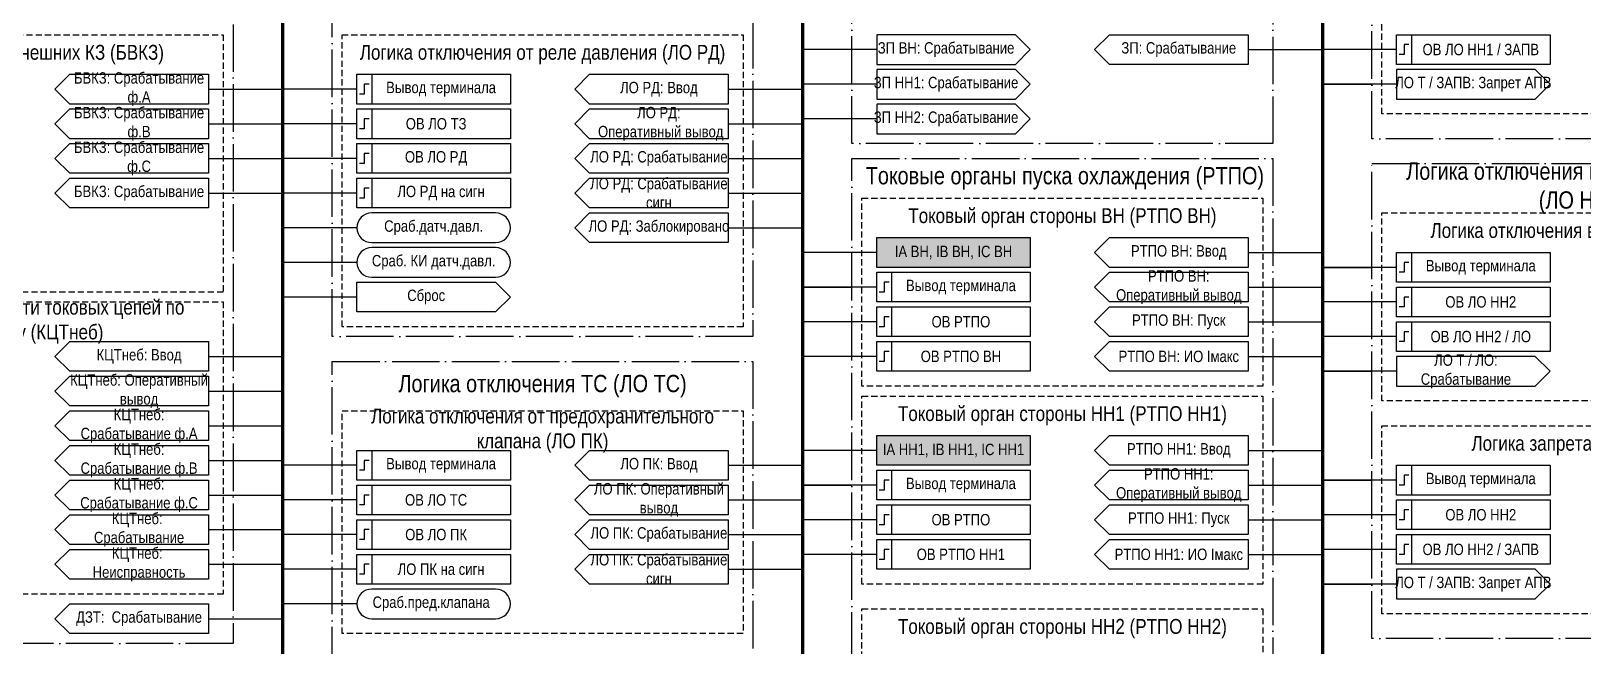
# Model space of a CAD drawing. Header units: millimetres. Extents: x -1361 to 2220, y 0 to 841.
# Drawn here: x -1121.8 to -808.4, y 254.5 to 378.7 of the extents above; entities that cross this region are included whole.
import ezdxf

# ---------------------------------------------------------------- set-up
doc = ezdxf.new("R2010")
doc.units = ezdxf.units.MM
doc.linetypes.add('ACAD_ISO04W100', pattern=[30, 24, -3, 0, -3])
doc.linetypes.add('штриховая2', pattern=[0.375, 0.25, -0.125])
doc.layers.add('TEXT', color=7, linetype='Continuous', lineweight=25)
doc.layers.add('Основная', color=7, linetype='Continuous')
doc.styles.add('2.5_Gost_RD', font='ARIALN.TTF', dxfattribs={"height": 2.5})
doc.styles.add('3.5_Gost_RD', font='ARIALN.TTF', dxfattribs={"height": 3.5})

msp = doc.modelspace()

# ---------------------------------------------------------------- hatches: boundary and pattern name
at = {"ltscale": 100, "true_color": 0xef8637}
h = msp.add_hatch(color=30, dxfattribs=at)
h.dxf.hatch_style = 1
h.paths.add_polyline_path([(-951, 337), (-920, 337), (-920, 331), (-951, 331)])
h = msp.add_hatch(color=30, dxfattribs=at)
h.dxf.hatch_style = 1
h.paths.add_polyline_path([(-951, 297), (-920, 297), (-920, 291), (-951, 291)])

# ---------------------------------------------------------------- linework, layer by layer
at = {"lineweight": 100, "ltscale": 100}
for p, q in [((-1071, 731), (-1071, 55)), ((-966, 731), (-966, 55)), ((-861, 731), (-861, 55))]:
    msp.add_line(p, q, dxfattribs=at)
at = {"ltscale": 100}
for p, q in [((-951, 375), (-966, 375)), ((-876, 375), (-861, 375)), ((-846, 375), (-861, 375)), ((-1086, 367), (-1071, 367)), ((-1056, 367), (-1071, 367)), ((-981, 367), (-966, 367)), ((-951, 368), (-966, 368)), ((-846, 368), (-861, 368)), ((-861, 368), (-851, 368)), ((-951, 361), (-966, 361)), ((-1086, 360), (-1071, 360)), ((-1056, 360), (-1071, 360)), ((-981, 360), (-966, 360)), ((-1086, 353), (-1071, 353)), ((-1056, 353), (-1071, 353)), ((-981, 353), (-966, 353)), ((-1086, 346), (-1071, 346)), ((-1056, 346), (-1071, 346)), ((-981, 346), (-966, 346)), ((-1056, 339), (-1071, 339)), ((-981, 339), (-966, 339)), ((-951, 334), (-966, 334)), ((-876, 334), (-861, 334)), ((-1056, 332), (-1071, 332)), ((-846, 331), (-861, 331)), ((-861, 331), (-851, 331)), ((-951, 327), (-966, 327)), ((-966, 327), (-956, 327)), ((-876, 327), (-861, 327)), ((-1056, 325), (-1071, 325)), ((-904, 323), (-907, 320)), ((-904, 323), (-876, 323)), ((-846, 324), (-861, 324)), ((-951, 320), (-966, 320)), ((-907, 320), (-904, 317)), ((-876, 320), (-861, 320)), ((-846, 317), (-861, 317)), ((-904, 316), (-907, 313)), ((-904, 316), (-876, 316)), ((-1086, 313), (-1071, 313)), ((-951, 313), (-966, 313)), ((-907, 313), (-904, 310)), ((-876, 313), (-861, 313)), ((-846, 310), (-861, 310)), ((-861, 310), (-851, 310)), ((-1086, 306), (-1071, 306)), ((-1086, 299), (-1071, 299)), ((-1086, 292), (-1071, 292)), ((-951, 294), (-966, 294)), ((-876, 294), (-861, 294)), ((-1056, 291), (-1071, 291)), ((-981, 291), (-966, 291)), ((-951, 287), (-966, 287)), ((-966, 287), (-956, 287)), ((-876, 287), (-861, 287)), ((-846, 288), (-861, 288)), ((-861, 288), (-851, 288)), ((-1086, 285), (-1071, 285)), ((-1056, 284), (-1071, 284)), ((-981, 284), (-966, 284)), ((-904, 283), (-907, 280)), ((-904, 283), (-876, 283)), ((-951, 280), (-966, 280)), ((-907, 280), (-904, 277)), ((-876, 280), (-861, 280)), ((-846, 281), (-861, 281)), ((-1086, 278), (-1071, 278)), ((-1056, 277), (-1071, 277)), ((-981, 277), (-966, 277)), ((-904, 276), (-907, 273)), ((-904, 276), (-876, 276)), ((-951, 273), (-966, 273)), ((-907, 273), (-904, 270)), ((-876, 273), (-861, 273)), ((-846, 274), (-861, 274)), ((-1086, 271), (-1071, 271)), ((-1056, 270), (-1071, 270)), ((-981, 270), (-966, 270)), ((-846, 267), (-861, 267)), ((-861, 267), (-851, 267)), ((-1056, 263), (-1071, 263)), ((-1086, 260), (-1071, 260))]:
    msp.add_line(p, q, dxfattribs=at)
at = {"color": 251, "linetype": 'ACAD_ISO04W100', "lineweight": 30, "ltscale": 0.4, "true_color": 0x58595b}
for points in [[(-1166, 731), (-1081, 731), (-1081, 255), (-1166, 255)], [(-956, 547), (-871, 547), (-871, 356), (-956, 356)], [(-1061, 526), (-976, 526), (-976, 317), (-1061, 317)], [(-851, 453), (-766, 453), (-766, 357), (-851, 357)], [(-956, 353), (-871, 353), (-871, 167), (-956, 167)], [(-851, 352), (-766, 352), (-766, 256), (-851, 256)], [(-1061, 312), (-976, 312), (-976, 152), (-1061, 152)]]:
    msp.add_lwpolyline(points, close=True, dxfattribs=at)
at = {"linetype": 'штриховая2', "ltscale": 5}
for points in [[(-849, 400), (-768, 400), (-768, 362), (-849, 362)], [(-1164, 378), (-1083, 378), (-1083, 326), (-1164, 326)], [(-1059, 378), (-978, 378), (-978, 319), (-1059, 319)], [(-954, 345), (-873, 345), (-873, 307), (-954, 307)], [(-849, 342), (-768, 342), (-768, 304), (-849, 304)], [(-1164, 324), (-1083, 324), (-1083, 265), (-1164, 265)], [(-954, 305), (-873, 305), (-873, 267), (-954, 267)], [(-1059, 302), (-978, 302), (-978, 257), (-1059, 257)], [(-849, 299), (-768, 299), (-768, 261), (-849, 261)], [(-954, 262), (-873, 262), (-873, 224), (-954, 224)]]:
    msp.add_lwpolyline(points, close=True, dxfattribs=at)
at = {"ltscale": 100}
for points in [[(-920, 375), (-923, 378), (-951, 378), (-951, 372), (-923, 372), (-920, 375)], [(-1012, 367), (-1009, 370), (-981, 370), (-981, 364), (-1009, 364), (-1012, 367)], [(-920, 368), (-923, 371), (-951, 371), (-951, 365), (-923, 365), (-920, 368)], [(-815, 368), (-818, 371), (-846, 371), (-846, 365), (-818, 365), (-815, 368)], [(-920, 361), (-923, 364), (-951, 364), (-951, 358), (-923, 358), (-920, 361)], [(-1012, 360), (-1009, 363), (-981, 363), (-981, 357), (-1009, 357), (-1012, 360)], [(-1012, 353), (-1009, 356), (-981, 356), (-981, 350), (-1009, 350), (-1012, 353)], [(-1012, 346), (-1009, 349), (-981, 349), (-981, 343), (-1009, 343), (-1012, 346)], [(-1012, 339), (-1009, 342), (-981, 342), (-981, 336), (-1009, 336), (-1012, 339)], [(-907, 334), (-904, 337), (-876, 337), (-876, 331), (-904, 331), (-907, 334)], [(-907, 327), (-904, 330), (-876, 330), (-876, 324), (-904, 324), (-907, 327)], [(-1056, 328), (-1028, 328), (-1025, 325), (-1028, 322), (-1056, 322), (-1056, 328)], [(-907, 320), (-904, 323), (-876, 323), (-876, 317), (-904, 317), (-907, 320)], [(-907, 313), (-904, 316), (-876, 316), (-876, 310), (-904, 310), (-907, 313)], [(-815, 310), (-818, 313), (-846, 313), (-846, 307), (-818, 307), (-815, 310)], [(-907, 294), (-904, 297), (-876, 297), (-876, 291), (-904, 291), (-907, 294)], [(-1012, 291), (-1009, 294), (-981, 294), (-981, 288), (-1009, 288), (-1012, 291)], [(-907, 287), (-904, 290), (-876, 290), (-876, 284), (-904, 284), (-907, 287)], [(-1012, 284), (-1009, 287), (-981, 287), (-981, 281), (-1009, 281), (-1012, 284)], [(-907, 280), (-904, 283), (-876, 283), (-876, 277), (-904, 277), (-907, 280)], [(-1012, 277), (-1009, 280), (-981, 280), (-981, 274), (-1009, 274), (-1012, 277)], [(-907, 273), (-904, 276), (-876, 276), (-876, 270), (-904, 270), (-907, 273)], [(-1012, 270), (-1009, 273), (-981, 273), (-981, 267), (-1009, 267), (-1012, 270)], [(-815, 267), (-818, 270), (-846, 270), (-846, 264), (-818, 264), (-815, 267)]]:
    msp.add_lwpolyline(points, dxfattribs=at)
for points in [[(-904, 378), (-876, 378), (-876, 372), (-904, 372), (-907, 375)], [(-846, 378), (-843, 378), (-843, 372), (-846, 372)], [(-846, 378), (-815, 378), (-815, 372), (-846, 372)], [(-1056, 370), (-1053, 370), (-1053, 364), (-1056, 364)], [(-1056, 370), (-1025, 370), (-1025, 364), (-1056, 364)], [(-1056, 363), (-1053, 363), (-1053, 357), (-1056, 357)], [(-1056, 363), (-1025, 363), (-1025, 357), (-1056, 357)], [(-1056, 356), (-1053, 356), (-1053, 350), (-1056, 350)], [(-1056, 356), (-1025, 356), (-1025, 350), (-1056, 350)], [(-1056, 349), (-1053, 349), (-1053, 343), (-1056, 343)], [(-1056, 349), (-1025, 349), (-1025, 343), (-1056, 343)], [(-951, 337), (-920, 337), (-920, 331), (-951, 331)], [(-846, 334), (-843, 334), (-843, 328), (-846, 328)], [(-846, 334), (-815, 334), (-815, 328), (-846, 328)], [(-951, 330), (-948, 330), (-948, 324), (-951, 324)], [(-951, 330), (-920, 330), (-920, 324), (-951, 324)], [(-846, 327), (-843, 327), (-843, 321), (-846, 321)], [(-846, 327), (-815, 327), (-815, 321), (-846, 321)], [(-951, 323), (-948, 323), (-948, 317), (-951, 317)], [(-951, 323), (-920, 323), (-920, 317), (-951, 317)], [(-846, 320), (-843, 320), (-843, 314), (-846, 314)], [(-846, 320), (-815, 320), (-815, 314), (-846, 314)], [(-951, 316), (-948, 316), (-948, 310), (-951, 310)], [(-951, 316), (-920, 316), (-920, 310), (-951, 310)], [(-951, 297), (-920, 297), (-920, 291), (-951, 291)], [(-1056, 294), (-1053, 294), (-1053, 288), (-1056, 288)], [(-1056, 294), (-1025, 294), (-1025, 288), (-1056, 288)], [(-951, 290), (-948, 290), (-948, 284), (-951, 284)], [(-951, 290), (-920, 290), (-920, 284), (-951, 284)], [(-846, 291), (-843, 291), (-843, 285), (-846, 285)], [(-846, 291), (-815, 291), (-815, 285), (-846, 285)], [(-1056, 287), (-1053, 287), (-1053, 281), (-1056, 281)], [(-1056, 287), (-1025, 287), (-1025, 281), (-1056, 281)], [(-951, 283), (-948, 283), (-948, 277), (-951, 277)], [(-951, 283), (-920, 283), (-920, 277), (-951, 277)], [(-846, 284), (-843, 284), (-843, 278), (-846, 278)], [(-846, 284), (-815, 284), (-815, 278), (-846, 278)], [(-1056, 280), (-1053, 280), (-1053, 274), (-1056, 274)], [(-1056, 280), (-1025, 280), (-1025, 274), (-1056, 274)], [(-951, 276), (-948, 276), (-948, 270), (-951, 270)], [(-951, 276), (-920, 276), (-920, 270), (-951, 270)], [(-846, 277), (-843, 277), (-843, 271), (-846, 271)], [(-846, 277), (-815, 277), (-815, 271), (-846, 271)], [(-1056, 273), (-1053, 273), (-1053, 267), (-1056, 267)], [(-1056, 273), (-1025, 273), (-1025, 267), (-1056, 267)]]:
    msp.add_lwpolyline(points, close=True, dxfattribs=at)
at = {"lineweight": 30, "ltscale": 100}
for points in [[(-843.5, 376), (-844.5, 376), (-844.5, 374), (-845.5, 374)], [(-1053.5, 368), (-1054.5, 368), (-1054.5, 366), (-1055.5, 366)], [(-1053.5, 361), (-1054.5, 361), (-1054.5, 359), (-1055.5, 359)], [(-1053.5, 354), (-1054.5, 354), (-1054.5, 352), (-1055.5, 352)], [(-1053.5, 347), (-1054.5, 347), (-1054.5, 345), (-1055.5, 345)], [(-843.5, 332), (-844.5, 332), (-844.5, 330), (-845.5, 330)], [(-948.5, 328), (-949.5, 328), (-949.5, 326), (-950.5, 326)], [(-843.5, 325), (-844.5, 325), (-844.5, 323), (-845.5, 323)], [(-948.5, 321), (-949.5, 321), (-949.5, 319), (-950.5, 319)], [(-843.5, 318), (-844.5, 318), (-844.5, 316), (-845.5, 316)], [(-948.5, 314), (-949.5, 314), (-949.5, 312), (-950.5, 312)], [(-1053.5, 292), (-1054.5, 292), (-1054.5, 290), (-1055.5, 290)], [(-843.5, 289), (-844.5, 289), (-844.5, 287), (-845.5, 287)], [(-948.5, 288), (-949.5, 288), (-949.5, 286), (-950.5, 286)], [(-1053.5, 285), (-1054.5, 285), (-1054.5, 283), (-1055.5, 283)], [(-948.5, 281), (-949.5, 281), (-949.5, 279), (-950.5, 279)], [(-843.5, 282), (-844.5, 282), (-844.5, 280), (-845.5, 280)], [(-1053.5, 278), (-1054.5, 278), (-1054.5, 276), (-1055.5, 276)], [(-948.5, 274), (-949.5, 274), (-949.5, 272), (-950.5, 272)], [(-843.5, 275), (-844.5, 275), (-844.5, 273), (-845.5, 273)], [(-1053.5, 271), (-1054.5, 271), (-1054.5, 269), (-1055.5, 269)]]:
    msp.add_lwpolyline(points, dxfattribs=at)
at = {"ltscale": 100}
for points in [[(-1053, 336), (-1028, 336, 1), (-1028, 342), (-1053, 342, 1)], [(-1053, 329), (-1028, 329, 1), (-1028, 335), (-1053, 335, 1)], [(-1053, 260), (-1028, 260, 1), (-1028, 266), (-1053, 266, 1)]]:
    msp.add_lwpolyline(points, format="xyb", close=True, dxfattribs=at)
at = {"layer": 'Основная', "ltscale": 100}
for points in [[(-1086, 370), (-1086, 364), (-1114, 364), (-1117, 367), (-1114, 370)], [(-1086, 363), (-1086, 357), (-1114, 357), (-1117, 360), (-1114, 363)], [(-1086, 356), (-1086, 350), (-1114, 350), (-1117, 353), (-1114, 356)], [(-1086, 349), (-1086, 343), (-1114, 343), (-1117, 346), (-1114, 349)], [(-1086, 316), (-1086, 310), (-1114, 310), (-1117, 313), (-1114, 316)], [(-1086, 309), (-1086, 303), (-1114, 303), (-1117, 306), (-1114, 309)], [(-1086, 302), (-1086, 296), (-1114, 296), (-1117, 299), (-1114, 302)], [(-1086, 295), (-1086, 289), (-1114, 289), (-1117, 292), (-1114, 295)], [(-1086, 288), (-1086, 282), (-1114, 282), (-1117, 285), (-1114, 288)], [(-1086, 281), (-1086, 275), (-1114, 275), (-1117, 278), (-1114, 281)], [(-1086, 274), (-1086, 268), (-1114, 268), (-1117, 271), (-1114, 274)], [(-1086, 263), (-1086, 257), (-1114, 257), (-1117, 260), (-1114, 263)]]:
    msp.add_lwpolyline(points, close=True, dxfattribs=at)

# ---------------------------------------------------------------- texts
at = {"color": 30, "ltscale": 100, "true_color": 0xef8637, "attachment_point": 5, "style": '3.5_Gost_RD'}
for s, insert, char_height, width in [('Блокировка при внешних КЗ (БВКЗ)', (-1123.5, 374), 3, 81), ('Логика отключения от реле давления (ЛО РД)', (-1018.5, 374), 3, 81), ('Токовые органы пуска охлаждения (РТПО)', (-913, 349), 3.5, 85), ('Логика отключения выключателя НН2 (ЛО НН2)', (-808.5, 347), 3.5, 76.6201), ('Токовый орган стороны ВН (РТПО ВН)', (-913.5, 341), 3, 81), ('Логика отключения выключателя (ЛО)', (-808.5, 338), 3, 81), ('Контроль исправности токовых цепей по небалансу (КЦТнеб)', (-1123.5, 320), 3, 81), ('Логика отключения ТС (ЛО ТС)', (-1018.5, 307), 3.5, 85), ('Логика отключения от предохранительного клапана (ЛО ПК)', (-1018.5, 298), 3, 81), ('Токовый орган стороны НН1 (РТПО НН1)', (-913.5, 301), 3, 81), ('Логика запрета АПВ (ЗАПВ)', (-808.5, 295), 3, 81), ('Токовый орган стороны НН2 (РТПО НН2)', (-913.5, 258), 3, 81)]:
    msp.add_mtext(s, dxfattribs=dict(at, insert=insert, char_height=char_height, width=width))
at = {"color": 0, "ltscale": 100, "char_height": 2.3, "attachment_point": 5, "style": '2.5_Gost_RD'}
for s, insert, width in [('{\\C256;IA ВН, IB ВН, IC ВН}', (-935.5, 334), 31), ('{\\C256;Вывод терминала}', (-829, 331), 28), ('{\\C256;Вывод терминала}', (-934, 327), 28), ('{\\C256;IA НН1, IB НН1, IC НН1}', (-935.5, 294), 31), ('{\\C256;Вывод терминала}', (-1039, 291), 28), ('{\\C256;Вывод терминала}', (-934, 287), 28), ('{\\C256;Вывод терминала}', (-829, 288), 28), ('{\\C256;ОВ ЛО ТС}', (-1040, 284), 28), ('{\\C256;ОВ ЛО ПК}', (-1040, 277), 28), ('{\\C256;ЛО ПК на сигн}', (-1039, 270), 28)]:
    msp.add_mtext(s, dxfattribs=dict(at, insert=insert, width=width))
at = {"ltscale": 100, "char_height": 2.3, "attachment_point": 5, "style": '2.5_Gost_RD'}
for s, insert, width in [('РТПО ВН: Ввод', (-890, 334), 28), ('РТПО ВН: Оперативный вывод', (-890, 327), 28), ('Сброс', (-1042, 325), 28), ('РТПО ВН: Пуск', (-890, 320), 28), ('РТПО ВН: ИО Iмакс', (-890, 313), 28), ('РТПО НН1: Ввод', (-890, 294), 28), ('ЛО ПК: Ввод', (-995, 291), 28), ('РТПО НН1: Оперативный вывод', (-890, 287), 28), ('ЛО ПК: Оперативный вывод', (-995, 284), 28), ('РТПО НН1: Пуск', (-890, 280), 28), ('ЛО ПК: Срабатывание', (-995, 277), 28), ('ЛО ПК: Срабатывание сигн', (-995, 270), 28), ('РТПО НН1: ИО Iмакс', (-890, 273), 28), ('\\A1;Сраб.пред.клапана', (-1041, 263), 31)]:
    msp.add_mtext(s, dxfattribs=dict(at, insert=insert, width=width))
at = {"layer": 'TEXT', "color": 0, "ltscale": 100, "char_height": 2.3, "attachment_point": 5, "style": '2.5_Gost_RD'}
for s, insert, width in [('{\\C256;ЗП ВН: Срабатывание}', (-937, 375), 28), ('{\\C256;ЗП: Срабатывание}', (-890, 375), 27.6204), ('{\\C256;Вывод терминала}', (-1039, 367), 28), ('{\\C256;ЗП НН1: Срабатывание}', (-937, 368), 28), ('{\\C256;ОВ ЛО ТЗ}', (-1040, 360), 28), ('{\\C256;ЗП НН2: Срабатывание}', (-937, 361), 28), ('{\\C256;ОВ ЛО РД}', (-1040, 353), 28), ('{\\C256;ЛО РД на сигн}', (-1039, 346), 28), ('\\A1;{\\C256;Сраб. КИ датч.давл.}', (-1040.5, 332), 31), ('{\\C256;ОВ ЛО НН2}', (-829, 324), 28), ('{\\C256;ОВ РТПО}', (-934, 320), 28), ('{\\C256;ОВ ЛО НН2}', (-829, 281), 28), ('{\\C256;ОВ РТПО}', (-934, 280), 28)]:
    msp.add_mtext(s, dxfattribs=dict(at, insert=insert, width=width))
at = {"layer": 'TEXT', "ltscale": 100, "char_height": 2.3, "attachment_point": 5, "style": '2.5_Gost_RD'}
for s, insert, width in [('ЛО РД: Ввод', (-995, 367), 28), ('ЛО Т / ЗАПВ: Запрет АПВ', (-830.5, 368), 31), ('ЛО РД:  \\P Оперативный вывод', (-995, 360), 28), ('ЛО РД: Срабатывание', (-995, 353), 28), ('ЛО РД: Срабатывание сигн', (-995, 346), 28), ('\\A1;Сраб.д{\\T0.95;а}тч.давл.', (-1040.5, 339), 31), ('ЛО РД: Заблокировано', (-995, 339), 27.284), ('ЛО Т / ЗАПВ: Запрет АПВ', (-830.5, 267), 31)]:
    msp.add_mtext(s, dxfattribs=dict(at, insert=insert, width=width))
at = {"layer": 'Основная', "color": 0, "ltscale": 100, "char_height": 2.3, "attachment_point": 5, "style": '2.5_Gost_RD'}
for s, insert, width in [('{\\C256;ОВ ЛО НН1 / ЗАПВ}', (-829, 375), 28), ('{\\C256;БВКЗ: Срабатывание ф.А}', (-1100, 367), 28), ('{\\C256;БВКЗ: Срабатывание ф.В}', (-1100, 360), 28), ('{\\C256;БВКЗ: Срабатывание ф.С}', (-1100, 353), 28), ('{\\C256;БВКЗ: Срабатывание}', (-1100, 346), 28), ('{\\C256;ОВ ЛО НН2 / ЛО}', (-829, 317), 28), ('{\\C256;ОВ РТПО ВН}', (-934, 313), 28), ('{\\C256;ЛО Т / ЛО: Срабатывание}', (-832, 310), 28), ('{\\C256;КЦТнеб: Оперативный вывод}', (-1100, 306), 28), ('{\\C256;КЦТнеб: Срабатывание ф.А}', (-1100, 299), 26.5083), ('{\\C256;КЦТнеб: Срабатывание ф.В}', (-1100, 292), 25.2956), ('{\\C256;КЦТнеб: Срабатывание ф.С}', (-1100, 285), 25.7463), ('{\\C256;КЦТнеб:  Срабатывание}', (-1100, 278), 28), ('{\\C256;КЦТнеб:  Неисправность}', (-1100, 271), 28), ('{\\C256;ОВ РТПО НН1}', (-934, 273), 28), ('{\\C256;ОВ ЛО НН2 / ЗАПВ}', (-829, 274), 28), ('{\\C256;ДЗТ:  Срабатывание}', (-1100, 260), 28)]:
    msp.add_mtext(s, dxfattribs=dict(at, insert=insert, width=width))
at = {"layer": 'Основная', "ltscale": 100, "insert": (-1100, 313), "char_height": 2.3, "width": 28, "attachment_point": 5, "style": '2.5_Gost_RD'}
msp.add_mtext('КЦТнеб: Ввод', dxfattribs=at)

doc.saveas('drawing.dxf')
